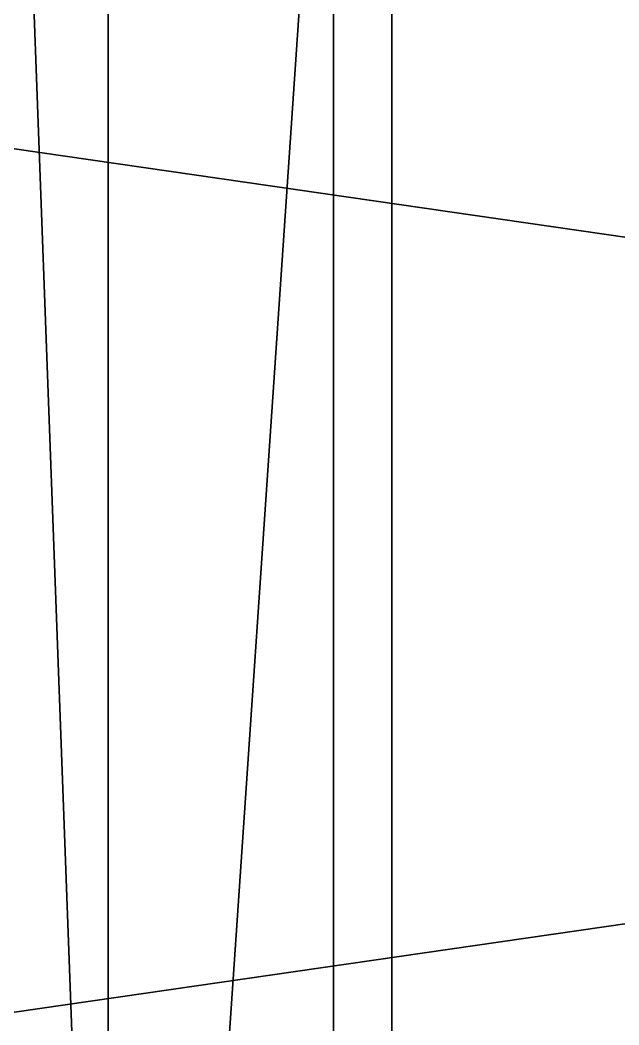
# Model space of a CAD drawing. Header units: millimetres. Extents: x -18 to 4450, y -985 to 970.
# Drawn here: x 3525.65 to 3541.61, y -327.81 to -301.04 of the extents above; entities that cross this region are included whole.
import ezdxf

# ---------------------------------------------------------------- set-up
doc = ezdxf.new("R2010")
doc.units = ezdxf.units.MM
for name, color, linetype in [('body__rear_spare_carrier_lower_hinge_plate', 9, 'CONTINUOUS'), ('body__rear_spare_carrier_upper_hinge_plate', 9, 'CONTINUOUS'), ('body__rear_spare_tire', 250, 'CONTINUOUS'), ('hard_top__rear_barn_door_left_subtle_crown', 40, 'CONTINUOUS'), ('hard_top__rear_corner_glass_or_seal_325', 4, 'CONTINUOUS')]:
    doc.layers.add(name, color=color, linetype=linetype)

msp = doc.modelspace()

# ---------------------------------------------------------------- linework, layer by layer
at = {"layer": 'body__rear_spare_carrier_lower_hinge_plate'}
for points in [[(3528.000116, -375.440001, 767.560005), (3528.000116, -375.440001, 840.439975), (3528.000116, -264.560014, 840.439975)], [(3528.000116, -375.440001, 767.560005), (3528.000116, -264.560014, 840.439975), (3528.000116, -264.560014, 767.560005)], [(3528.000116, -375.440001, 767.560005), (3535.559893, -375.440001, 759.99999), (3535.559893, -264.560014, 759.99999)], [(3528.000116, -375.440001, 767.560005), (3535.559893, -264.560014, 759.99999), (3528.000116, -264.560014, 767.560005)], [(3528.000116, -375.440001, 840.439975), (3535.559893, -375.440001, 847.99999), (3535.559893, -264.560014, 847.99999)], [(3528.000116, -375.440001, 840.439975), (3535.559893, -264.560014, 847.99999), (3528.000116, -264.560014, 840.439975)], [(3535.559893, -375.440001, 847.99999), (3556.440115, -375.440001, 847.99999), (3556.440115, -264.560014, 847.99999)], [(3535.559893, -375.440001, 847.99999), (3556.440115, -264.560014, 847.99999), (3535.559893, -264.560014, 847.99999)], [(3535.559893, -375.440001, 759.99999), (3535.559893, -264.560014, 759.99999), (3556.440115, -264.560014, 759.99999)], [(3535.559893, -375.440001, 759.99999), (3556.440115, -264.560014, 759.99999), (3556.440115, -375.440001, 759.99999)]]:
    msp.add_3dface(points, dxfattribs=at)
at = {"layer": 'body__rear_spare_carrier_upper_hinge_plate'}
for points in [[(3528.000116, -375.440001, 1095.559955), (3528.000116, -375.440001, 1168.439984), (3528.000116, -264.560014, 1168.439984)], [(3528.000116, -375.440001, 1095.559955), (3528.000116, -264.560014, 1168.439984), (3528.000116, -264.560014, 1095.559955)], [(3528.000116, -375.440001, 1095.559955), (3535.559893, -375.440001, 1088.000059), (3535.559893, -264.560014, 1088.000059)], [(3528.000116, -375.440001, 1095.559955), (3535.559893, -264.560014, 1088.000059), (3528.000116, -264.560014, 1095.559955)], [(3528.000116, -375.440001, 1168.439984), (3535.559893, -375.440001, 1175.999999), (3535.559893, -264.560014, 1175.999999)], [(3528.000116, -375.440001, 1168.439984), (3535.559893, -264.560014, 1175.999999), (3528.000116, -264.560014, 1168.439984)], [(3535.559893, -375.440001, 1175.999999), (3556.440115, -375.440001, 1175.999999), (3556.440115, -264.560014, 1175.999999)], [(3535.559893, -375.440001, 1175.999999), (3556.440115, -264.560014, 1175.999999), (3535.559893, -264.560014, 1175.999999)], [(3535.559893, -375.440001, 1088.000059), (3535.559893, -264.560014, 1088.000059), (3556.440115, -264.560014, 1088.000059)], [(3535.559893, -375.440001, 1088.000059), (3556.440115, -264.560014, 1088.000059), (3556.440115, -375.440001, 1088.000059)]]:
    msp.add_3dface(points, dxfattribs=at)
at = {"layer": 'body__rear_spare_tire'}
for points in [[(3490.00001, -299.329072, 1220.005274), (3720.000029, -299.329072, 1220.005274), (3720.000029, -332.59663, 1157.765985)], [(3490.00001, -299.329072, 1220.005274), (3720.000029, -332.59663, 1157.765985), (3490.00001, -332.59663, 1157.765985)], [(3490.00001, -332.59663, 882.233977), (3720.000029, -332.59663, 882.233977), (3720.000029, -299.329072, 819.994688)], [(3490.00001, -332.59663, 882.233977), (3720.000029, -299.329072, 819.994688), (3490.00001, -299.329072, 819.994688)]]:
    msp.add_3dface(points, dxfattribs=at)
at = {"layer": 'hard_top__rear_barn_door_left_subtle_crown'}
for points in [[(3483.999968, -354.000002, 938.000023), (3533.99992, -354.000002, 941.999972), (3533.99992, -17.999999, 924.000025)], [(3483.999968, -354.000002, 938.000023), (3533.99992, -17.999999, 924.000025), (3483.999968, -17.999999, 920.000017)], [(3483.999968, -354.000002, 921.999991), (3483.999968, -17.999999, 903.999984), (3533.99992, -17.999999, 907.999992)], [(3483.999968, -354.000002, 921.999991), (3533.99992, -17.999999, 907.999992), (3533.99992, -354.000002, 925.999999)], [(3533.99992, -354.000002, 941.999972), (3533.99992, -354.000002, 925.999999), (3533.99992, -17.999999, 907.999992)], [(3533.99992, -354.000002, 941.999972), (3533.99992, -17.999999, 907.999992), (3533.99992, -17.999999, 924.000025)]]:
    msp.add_3dface(points, dxfattribs=at)
at = {"layer": 'hard_top__rear_corner_glass_or_seal_325'}
for points in [[(3528.000116, -354.119986, 1420.87996), (3522.119999, -354.119986, 1414.999962), (3522.119999, -195.879996, 1414.999962)], [(3528.000116, -354.119986, 1420.87996), (3522.119999, -195.879996, 1414.999962), (3528.000116, -195.879996, 1420.87996)], [(3528.000116, -354.119986, 1709.120035), (3522.119999, -354.119986, 1715.000033), (3522.119999, -195.879996, 1715.000033)], [(3528.000116, -354.119986, 1709.120035), (3522.119999, -195.879996, 1715.000033), (3528.000116, -195.879996, 1709.120035)], [(3528.000116, -354.119986, 1420.87996), (3528.000116, -195.879996, 1420.87996), (3528.000116, -195.879996, 1709.120035)], [(3528.000116, -354.119986, 1420.87996), (3528.000116, -195.879996, 1709.120035), (3528.000116, -354.119986, 1709.120035)]]:
    msp.add_3dface(points, dxfattribs=at)

doc.saveas('drawing.dxf')
